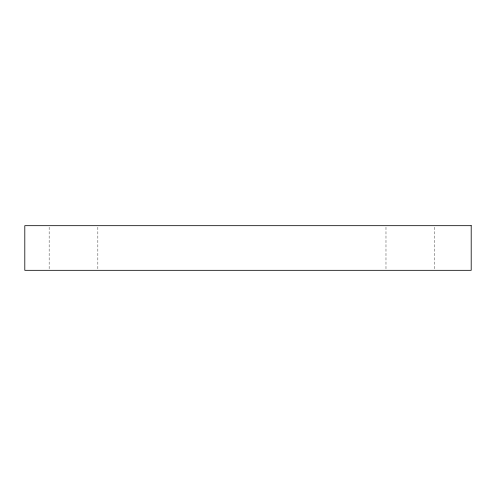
<?xml version="1.0" encoding="UTF-8"?>
<svg xmlns="http://www.w3.org/2000/svg" width="496" height="496" viewBox="0 0 496 496"><rect width="100%" height="100%" fill="white"/><g stroke="black" fill="none" stroke-linecap="round" stroke-linejoin="round"><path stroke-width="0.37" stroke-dasharray="2.48 1.86" d="M434.676 227.218L434.676 269.551M385.981 227.218L385.981 270.32M97.848 227.218L97.848 270.32M49.147 227.218L49.147 270.32"/><path stroke-width="0.74" d="M471.2 225.68L24.8 225.68L24.8 270.32L471.2 270.32L471.2 225.68"/></g></svg>
